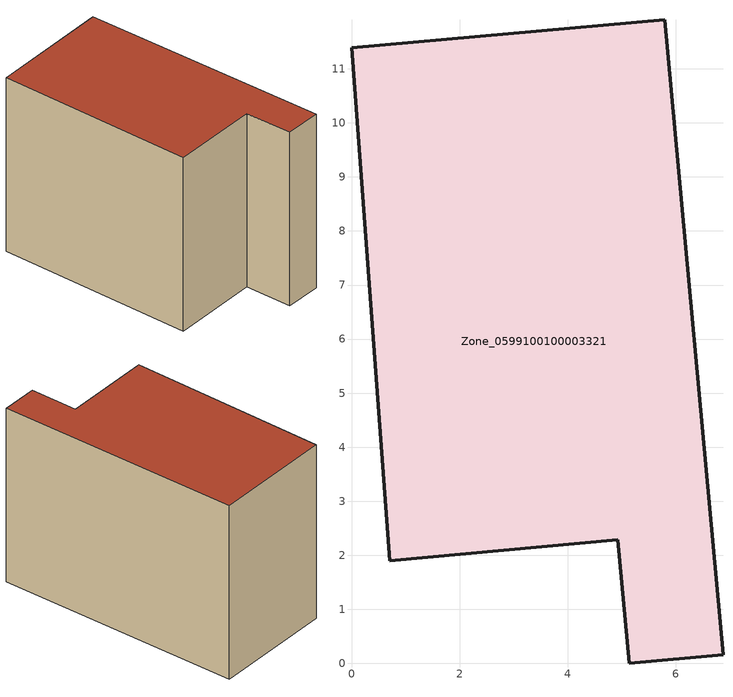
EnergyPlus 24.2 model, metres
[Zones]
Zone_0599100100003321
 floor ground (C_G): 0,11.38 5.8,11.91 6.87,0.16 5.14,0 4.93,2.28 0.71,1.9 z0
 wall outside (C_F): 5.8,11.91 0,11.38 0.71,1.9 4.93,2.28 5.14,0 6.87,0.16 5.8,11.91 z0:8.64
 roof outside (C_R): 6.87,0.16 5.8,11.91 0,11.38 0.71,1.9 4.93,2.28 5.14,0 z8.64
[BUILDING]
Pand.0599100100003321: North Axis=0; Terrain=City; Loads Convergence Tolerance Value=0.04; Temperature Convergence Tolerance Value=0.4; Solar Distribution=FullExterior; Maximum Number of Warmup Days=25; Minimum Number of Warmup Days=1
[Site:Location]
Rotterdam.The.Hague.AP_ZH_NLD Design_Conditions: Latitude=51.96; Longitude=4.45; Time Zone=1; Elevation=-4.5
[SITE:GROUNDTEMPERATURE:BUILDINGSURFACE]
18, 18, 18, 18, 18, 18, 18, 18, 18, 18, 18, 18
[MATERIAL] Thermal Absorptance=0.9; Solar Absorptance=0.7; Visible Absorptance=0.7
Name | Roughness | Thickness | Conductivity | Density | Specific Heat
G.TI.2006-2014 | MediumSmooth | 0.15 | 0.06 | 540 | 1210
F.TI.2006-2014 | Rough | 0.3 | 0.12 | 1920 | 840
R.TI.2006-2014 | MediumRough | 0.2 | 0.08 | 1500 | 1000
[CONSTRUCTION]
C_G: G.TI.2006-2014
C_F: F.TI.2006-2014
C_R: R.TI.2006-2014
[ZONE]
Zone_0599100100003321: Type=1; Multiplier=1; Ceiling Height=Autocalculate; Volume=Autocalculate; Floor Area=autocalculate; Part of Total Floor Area=Yes
[ZONEINFILTRATION:DESIGNFLOWRATE]
Infil_Zone_0599100100003321: Zone or ZoneList or Space or SpaceList=Zone_0599100100003321; Schedule=AlwaysOn; Design Flow Rate Calculation Method=Flow/Area; Flow Rate per Floor Area=0.0015; Constant Term Coefficient=1; Temperature Term Coefficient=0; Velocity Term Coefficient=0; Velocity Squared Term Coefficient=0
[HVACTEMPLATE:ZONE:IDEALLOADSAIRSYSTEM]
Zone_0599100100003321: Maximum Heating Supply Air Temperature=50; Minimum Cooling Supply Air Temperature=13; Maximum Heating Supply Air Humidity Ratio=0.0156; Minimum Cooling Supply Air Humidity Ratio=0.0077; Heating Limit=NoLimit; Cooling Limit=NoLimit; Dehumidification Control Type=ConstantSensibleHeatRatio; Cooling Sensible Heat Ratio=0.7; Dehumidification Setpoint=60; Humidification Control Type=None; Humidification Setpoint=30; Outdoor Air Method=None; Outdoor Air Flow Rate per Person=0.00944; Outdoor Air Flow Rate per Zone Floor Area=0; Outdoor Air Flow Rate per Zone=0; Demand Controlled Ventilation Type=None; Outdoor Air Economizer Type=NoEconomizer; Heat Recovery Type=None; Sensible Heat Recovery Effectiveness=0.7; Latent Heat Recovery Effectiveness=0.65
[ZONECONTROL:THERMOSTAT]
ThermostatControl_Zone_0599100100003321: Zone or ZoneList=Zone_0599100100003321; Control Type Schedule=DualSetpointControlType; Control 1=Thermostat_Zone_0599100100003321; Temperature Difference Between Cutout And Setpoint=0
[THERMOSTATSETPOINT:DUALSETPOINT]
Thermostat_Zone_0599100100003321: Heating Setpoint Temperature Schedule=HeatingSetpoint_Zone_0599100100003321; Cooling Setpoint Temperature Schedule=CoolingSetpoint_Zone_0599100100003321
[SCHEDULE:COMPACT]
HeatingSetpoint_Zone_0599100100003321: Through: 12/31, For: AllDays, Until: 24:00, 21
CoolingSetpoint_Zone_0599100100003321: Through: 12/31, For: AllDays, Until: 24:00, 24
DualSetpointControlType: Through: 12/31, For: AllDays, Until: 24:00, 4
AlwaysOn: Through: 12/31, For: AllDays, Until: 24:00, 1
